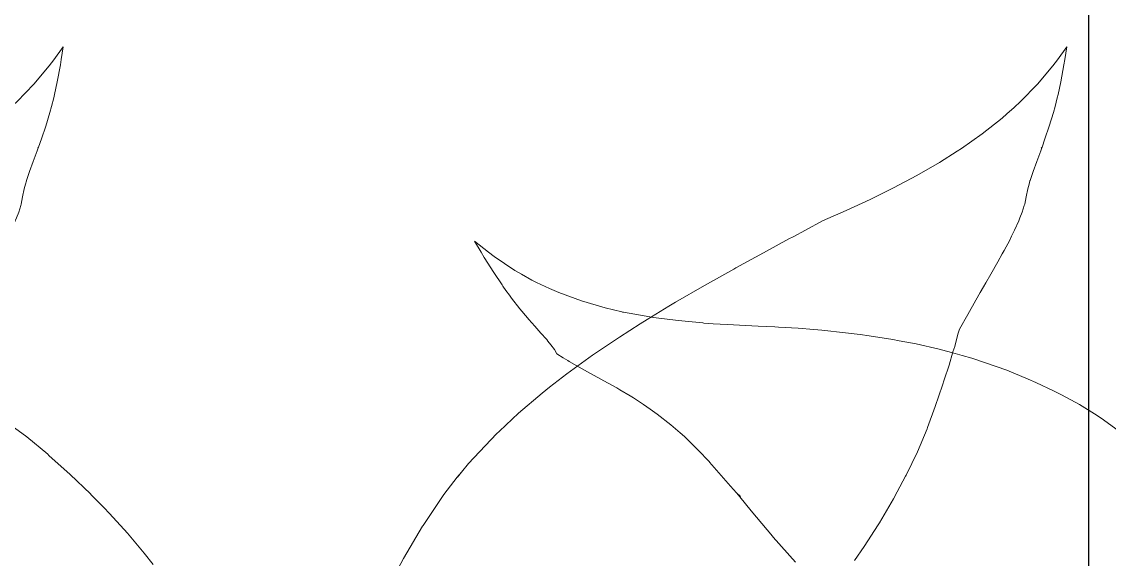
# Model space of a CAD drawing. Header units: inches. Extents: x 249 to 1192, y -18 to 440.
# Drawn here: x 618.522 to 619.023, y 240.949 to 241.196 of the extents above; entities that cross this region are included whole.
import ezdxf

# ---------------------------------------------------------------- set-up
doc = ezdxf.new("R2010")
doc.units = ezdxf.units.IN
doc.header["$MEASUREMENT"] = 0
doc.layers.add('KOLOM', color=5, linetype='Continuous')
doc.layers.add('VEGETASI', color=60, linetype='Continuous', lineweight=0)

# ---------------------------------------------------------------- blocks, each defined once
blk = doc.blocks.new('tanaman')
for p, q in [((585.09402, 360.41535), (585.09493, 360.40941)), ((585.09834, 360.4094), (585.09402, 360.41535)), ((585.09493, 360.40941), (585.09533, 360.40706)), ((585.09533, 360.40706), (585.09675, 360.39921)), ((585.10043, 360.40661), (585.09834, 360.4094)), ((585.10748, 360.39819), (585.10043, 360.40661)), ((585.09675, 360.39921), (585.098, 360.39335)), ((585.11529, 360.39017), (585.10748, 360.39819)), ((585.098, 360.39335), (585.09838, 360.39189)), ((585.09838, 360.39189), (585.09937, 360.38784)), ((585.09937, 360.38784), (585.10018, 360.38508)), ((585.11825, 360.38745), (585.11529, 360.39017)), ((585.12161, 360.38445), (585.11825, 360.38745)), ((585.10018, 360.38508), (585.10209, 360.37877)), ((585.12378, 360.38257), (585.12161, 360.38445)), ((585.13289, 360.37537), (585.12378, 360.38257)), ((585.10209, 360.37877), (585.10404, 360.37293)), ((585.10404, 360.37293), (585.10536, 360.36916)), ((585.14253, 360.36856), (585.13289, 360.37537)), ((585.10536, 360.36916), (585.10573, 360.36881)), ((585.10536, 360.36916), (585.10548, 360.36883)), ((585.10536, 360.36916), (585.10548, 360.36883)), ((585.10536, 360.36916), (585.10548, 360.36883)), ((585.10536, 360.36916), (585.10548, 360.36883)), ((585.10536, 360.36916), (585.10548, 360.36883)), ((585.10548, 360.36883), (585.10598, 360.36755)), ((585.10573, 360.36881), (585.10548, 360.36883)), ((585.10598, 360.36755), (585.10782, 360.36259)), ((585.14444, 360.36732), (585.14253, 360.36856)), ((585.15261, 360.36214), (585.14444, 360.36732)), ((585.10782, 360.36259), (585.10949, 360.35802)), ((585.16305, 360.35609), (585.15261, 360.36214)), ((585.10949, 360.35802), (585.11091, 360.35382)), ((585.11091, 360.35382), (585.11096, 360.35364)), ((585.11096, 360.35364), (585.11136, 360.35218)), ((585.11136, 360.35218), (585.112, 360.34995)), ((585.17374, 360.35039), (585.16305, 360.35609)), ((585.112, 360.34995), (585.1127, 360.34638)), ((585.1127, 360.34638), (585.11338, 360.34299)), ((585.17434, 360.35009), (585.17374, 360.35039)), ((585.1771, 360.34872), (585.17434, 360.35009)), ((585.1846, 360.34503), (585.1771, 360.34872)), ((585.11338, 360.34299), (585.11358, 360.34238)), ((585.11358, 360.34238), (585.11452, 360.33931)), ((585.19553, 360.33999), (585.1846, 360.34503)), ((585.11452, 360.33931), (585.11556, 360.33668)), ((585.11556, 360.33668), (585.11607, 360.33533)), ((585.20644, 360.33526), (585.19553, 360.33999)), ((585.11607, 360.33533), (585.11801, 360.33106)), ((585.21423, 360.33106), (585.20644, 360.33526)), ((585.11801, 360.33106), (585.11945, 360.32821)), ((585.11945, 360.32821), (585.12029, 360.32647)), ((585.12029, 360.32647), (585.12289, 360.32158)), ((585.22005, 360.32795), (585.21423, 360.33106)), ((585.2219, 360.32695), (585.22005, 360.32795)), ((585.23371, 360.32058), (585.2219, 360.32695)), ((585.12289, 360.32158), (585.12371, 360.32014)), ((585.87319, 360.32601), (585.86668, 360.32088)), ((585.87012, 360.32086), (585.87319, 360.32601)), ((585.12371, 360.32014), (585.12578, 360.31636)), ((585.12578, 360.31636), (585.12891, 360.31082)), ((585.24642, 360.31363), (585.23371, 360.32058)), ((585.86406, 360.31888), (585.85456, 360.31249)), ((585.86668, 360.32088), (585.86406, 360.31888)), ((585.86429, 360.31152), (585.86864, 360.31848)), ((585.86864, 360.31848), (585.87012, 360.32086)), ((585.24733, 360.31313), (585.24642, 360.31363)), ((585.26084, 360.30557), (585.24733, 360.31313)), ((585.85456, 360.31249), (585.85153, 360.31078)), ((585.86044, 360.3058), (585.86429, 360.31152)), ((585.12891, 360.31082), (585.13128, 360.30675)), ((585.13128, 360.30675), (585.13227, 360.30496)), ((585.84467, 360.30699), (585.83865, 360.30416)), ((585.8467, 360.30805), (585.84467, 360.30699)), ((585.85153, 360.31078), (585.8467, 360.30805)), ((585.13227, 360.30496), (585.13385, 360.3023)), ((585.13385, 360.3023), (585.13583, 360.29878)), ((585.27417, 360.29786), (585.26084, 360.30557)), ((585.8344, 360.30232), (585.82383, 360.29845)), ((585.83865, 360.30416), (585.8344, 360.30232)), ((585.85606, 360.29975), (585.85709, 360.30108)), ((585.85709, 360.30108), (585.85869, 360.30326)), ((585.85869, 360.30326), (585.86009, 360.30528)), ((585.86009, 360.30528), (585.86044, 360.3058)), ((585.13583, 360.29878), (585.13955, 360.29228)), ((585.27722, 360.29604), (585.27417, 360.29786)), ((585.82383, 360.29845), (585.81298, 360.2953)), ((585.85225, 360.29488), (585.85606, 360.29975)), ((585.13955, 360.29228), (585.14343, 360.28546)), ((585.28724, 360.28996), (585.27722, 360.29604)), ((585.80193, 360.29279), (585.79072, 360.29085)), ((585.80462, 360.29336), (585.80193, 360.29279)), ((585.8053, 360.29351), (585.80462, 360.29336)), ((585.80494, 360.2933), (585.80462, 360.29336)), ((585.8053, 360.29351), (585.80494, 360.2933)), ((585.81298, 360.2953), (585.8053, 360.29351)), ((585.8487, 360.29061), (585.85225, 360.29488)), ((585.29047, 360.28794), (585.28724, 360.28996)), ((585.29998, 360.28186), (585.29047, 360.28794)), ((585.73312, 360.28642), (585.72413, 360.28586)), ((585.73491, 360.28653), (585.73312, 360.28642)), ((585.74261, 360.28689), (585.73491, 360.28653)), ((585.7568, 360.28757), (585.74261, 360.28689)), ((585.76334, 360.28799), (585.7568, 360.28757)), ((585.76756, 360.28829), (585.76334, 360.28799)), ((585.7681, 360.28833), (585.76756, 360.28829)), ((585.77942, 360.28939), (585.7681, 360.28833)), ((585.79072, 360.29085), (585.77942, 360.28939)), ((585.84255, 360.28363), (585.84545, 360.28688)), ((585.84545, 360.28688), (585.84809, 360.28986)), ((585.84809, 360.28986), (585.8487, 360.29061)), ((585.14343, 360.28546), (585.14412, 360.28316)), ((585.14412, 360.28316), (585.14558, 360.2775)), ((585.30596, 360.27787), (585.29998, 360.28186)), ((585.69147, 360.28244), (585.68061, 360.28072)), ((585.69557, 360.28299), (585.69147, 360.28244)), ((585.70236, 360.28385), (585.69557, 360.28299)), ((585.71326, 360.28497), (585.70236, 360.28385)), ((585.71694, 360.28529), (585.71326, 360.28497)), ((585.72413, 360.28586), (585.71694, 360.28529)), ((585.84004, 360.2808), (585.84255, 360.28363)), ((585.14558, 360.2775), (585.1464, 360.27501)), ((585.31232, 360.27352), (585.30596, 360.27787)), ((585.65915, 360.27623), (585.6518, 360.2743)), ((585.66983, 360.27866), (585.65915, 360.27623)), ((585.67761, 360.28017), (585.66983, 360.27866)), ((585.68061, 360.28072), (585.67761, 360.28017)), ((585.83526, 360.27408), (585.83636, 360.27609)), ((585.83636, 360.27609), (585.83796, 360.2783)), ((585.83796, 360.2783), (585.8394, 360.28)), ((585.8394, 360.28), (585.83992, 360.28065)), ((585.83992, 360.28065), (585.84004, 360.2808)), ((585.1464, 360.27501), (585.14816, 360.26889)), ((585.32421, 360.26491), (585.31232, 360.27352)), ((585.64413, 360.27207), (585.63828, 360.27019)), ((585.64863, 360.27342), (585.64413, 360.27207)), ((585.6518, 360.2743), (585.64863, 360.27342)), ((585.83025, 360.27101), (585.83239, 360.2723)), ((585.83239, 360.2723), (585.83526, 360.27408)), ((585.14816, 360.26889), (585.15039, 360.26223)), ((585.62813, 360.26655), (585.61822, 360.26247)), ((585.63828, 360.27019), (585.62813, 360.26655)), ((585.81974, 360.26515), (585.82494, 360.26799)), ((585.82494, 360.26799), (585.82953, 360.2706)), ((585.82953, 360.2706), (585.83025, 360.27101)), ((585.15039, 360.26223), (585.15115, 360.25966)), ((585.33209, 360.25881), (585.32421, 360.26491)), ((585.61822, 360.26247), (585.61468, 360.26094)), ((585.80762, 360.25842), (585.81358, 360.26178)), ((585.81358, 360.26178), (585.81937, 360.26494)), ((585.81937, 360.26494), (585.81974, 360.26515)), ((585.15115, 360.25966), (585.15455, 360.24988)), ((585.33557, 360.25602), (585.33209, 360.25881)), ((585.34638, 360.24683), (585.33557, 360.25602)), ((585.60628, 360.25702), (585.60284, 360.25526)), ((585.61468, 360.26094), (585.60628, 360.25702)), ((585.80152, 360.25479), (585.80619, 360.25761)), ((585.80619, 360.25761), (585.80762, 360.25842)), ((585.60284, 360.25526), (585.59468, 360.25075)), ((585.79532, 360.2508), (585.79995, 360.25382)), ((585.79995, 360.25382), (585.80152, 360.25479)), ((585.15455, 360.24988), (585.15814, 360.24021)), ((585.35521, 360.23863), (585.34638, 360.24683)), ((585.59468, 360.25075), (585.58654, 360.24571)), ((585.78279, 360.2415), (585.78907, 360.2464)), ((585.78907, 360.2464), (585.79229, 360.24874)), ((585.79229, 360.24874), (585.79532, 360.2508)), ((585.5835, 360.2437), (585.57279, 360.2359)), ((585.58654, 360.24571), (585.5835, 360.2437)), ((585.77844, 360.23782), (585.78279, 360.2415)), ((585.15814, 360.24021), (585.15835, 360.23961)), ((585.15835, 360.23961), (585.16279, 360.22905)), ((585.35657, 360.23731), (585.35521, 360.23863)), ((585.36942, 360.22369), (585.35657, 360.23731)), ((585.77028, 360.23003), (585.77652, 360.23606)), ((585.77652, 360.23606), (585.77844, 360.23782)), ((585.57279, 360.2359), (585.56318, 360.22793)), ((585.16279, 360.22905), (585.16793, 360.2183)), ((585.56261, 360.22744), (585.55286, 360.21866)), ((585.56318, 360.22793), (585.56261, 360.22744)), ((585.76501, 360.2244), (585.77028, 360.23003)), ((585.37275, 360.21973), (585.36942, 360.22369)), ((585.7553, 360.21319), (585.76493, 360.22431)), ((585.76493, 360.22431), (585.76501, 360.2244)), ((585.16793, 360.2183), (585.16819, 360.21782)), ((585.16819, 360.21782), (585.17206, 360.21066)), ((585.37275, 360.21973), (585.37454, 360.21744)), ((585.37467, 360.21738), (585.37275, 360.21973)), ((585.37467, 360.21738), (585.37275, 360.21973)), ((585.37467, 360.21738), (585.37275, 360.21973)), ((585.37467, 360.21738), (585.37275, 360.21973)), ((585.37467, 360.21738), (585.37275, 360.21973)), ((585.37467, 360.21738), (585.37454, 360.21744)), ((585.38078, 360.20948), (585.37467, 360.21738)), ((585.55286, 360.21866), (585.54355, 360.20973)), ((585.75256, 360.21015), (585.7553, 360.21319)), ((585.17206, 360.21066), (585.17375, 360.20741)), ((585.17375, 360.20741), (585.18021, 360.19646)), ((585.39038, 360.19521), (585.38078, 360.20948)), ((585.54316, 360.20934), (585.53734, 360.20341)), ((585.54355, 360.20973), (585.54316, 360.20934)), ((585.74582, 360.20197), (585.75096, 360.20832)), ((585.75256, 360.21015), (585.75066, 360.20845)), ((585.75096, 360.20832), (585.75066, 360.20845)), ((585.75096, 360.20832), (585.75256, 360.21015)), ((585.75096, 360.20832), (585.75256, 360.21015)), ((585.75096, 360.20832), (585.75256, 360.21015)), ((585.75096, 360.20832), (585.75256, 360.21015)), ((585.75096, 360.20832), (585.75256, 360.21015)), ((585.53734, 360.20341), (585.53474, 360.20069)), ((585.73596, 360.19023), (585.74582, 360.20197)), ((585.18021, 360.19646), (585.18088, 360.19545)), ((585.53474, 360.20069), (585.52647, 360.1916)), ((585.18088, 360.19545), (585.18728, 360.18549)), ((585.39064, 360.1948), (585.39038, 360.19521)), ((585.39939, 360.18003), (585.39064, 360.1948)), ((585.52647, 360.1916), (585.52576, 360.19077)), ((585.52576, 360.19077), (585.51879, 360.1825)), ((585.72542, 360.17836), (585.73569, 360.18988)), ((585.73569, 360.18988), (585.73596, 360.19023)), ((585.18728, 360.18549), (585.19181, 360.17911)), ((585.51879, 360.1825), (585.51463, 360.17723)), ((585.40326, 360.1728), (585.39939, 360.18003))]:
    blk.add_line(p, q)
blk = doc.blocks.new('TAMPAK SAMPING KANAN')
at = {"layer": 'KOLOM'}
blk.add_lwpolyline([(619.7127, 240.59919), (619.01322, 240.59919), (619.01322, 243.49919), (619.7127, 243.49919)], close=True, dxfattribs=at)
at = {"layer": 'VEGETASI', "xscale": -1}
for p in [(1203.63509, -119.23087), (1204.09712, -119.23087), (1204.60358, -119.23087)]:
    blk.add_blockref('tanaman', p, dxfattribs=at)

msp = doc.modelspace()

# ---------------------------------------------------------------- block references
at = {"layer": 'KOLOM'}
msp.add_blockref('TAMPAK SAMPING KANAN', (0, 0), dxfattribs=at)

doc.saveas('drawing.dxf')
